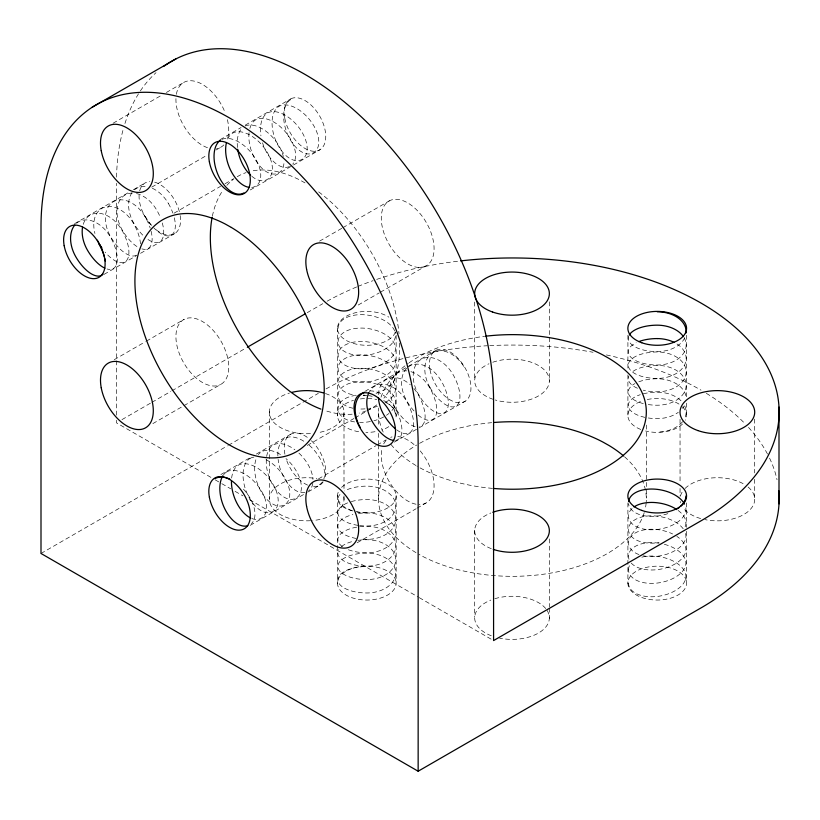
<?xml version="1.0" encoding="UTF-8"?>
<svg xmlns="http://www.w3.org/2000/svg" width="820" height="820" viewBox="0 0 820 820"><rect width="100%" height="100%" fill="white"/><g stroke="black" fill="none" stroke-linecap="round" stroke-linejoin="round"><path stroke-width="0.61" stroke-dasharray="4.1 3.07" d="M116.43 420.26L116.43 422.823L214.051 479.177M116.43 415.135L116.43 183.29M113.129 123.215L161.94 95.038M166.378 92.475L184.131 82.225M74.61 223.665L129.15 192.177M133.404 189.717L145.601 182.675M219.996 139.718L241.08 127.551M245.323 125.101L290.803 98.841M151.761 187.114L207.224 155.093M216.101 149.968L220.539 147.405M174.024 213.21L220.611 186.314M225.049 183.752L233.925 178.627M104.119 274.341L136.284 255.768M140.538 253.318L174.926 233.464M250.243 189.973L292.586 165.527M293.509 164.994L320.128 149.629M319.585 241.131L341.776 228.319M342.883 227.683L389.479 200.787M114.246 359.693L145.304 341.766M146.411 341.12L184.131 319.349M121.975 419.614L150.818 402.968M151.925 402.323L170.785 391.437M171.892 390.802L246.215 347.885M307.223 312.666L322.762 303.697M152.868 423.591L220.539 384.529A37.341 21.556 60 0 0 209.787 326.995A37.341 21.556 60 0 0 176.669 344.287A37.341 21.556 60 0 0 220.539 384.529M358.217 305.03L379.291 292.863M380.398 292.217L425.887 265.967A37.341 21.556 60 0 0 415.135 208.434A37.341 21.556 60 0 0 382.017 225.725A37.341 21.556 60 0 0 425.887 265.967M41 553.469L227.355 445.875M228.472 445.239L318.324 393.364M220.918 474.524L251.063 457.119M256.424 454.034L290.813 434.18M365.013 391.324L436.014 350.335M307.315 445.414L353.902 418.518M355.009 417.872L366.099 411.466M367.216 410.83L372.762 407.632M318.478 478.89L376.165 445.588M377.272 444.952L386.148 439.827M250.243 525.312L307.008 492.543M308.115 491.897L320.128 484.958M394.338 442.113L465.329 401.123M357.11 542.789L415.904 508.851M417.011 508.205L425.887 503.08M305.009 182.901L300.878 180.574A133.875 77.295 60 0 0 250.838 171.247M215.158 479.823L220.703 483.021M221.81 483.667L230.686 488.781M235.125 491.344L242.884 495.833M249.546 499.677L418.149 597.021M419.266 597.657L493.578 640.574M754.697 419.112L754.697 472.904M754.697 479.31L754.697 499.81M686.545 335.277L686.545 398.264M686.545 403.163L686.545 415.976M686.545 502.947L686.545 527.28M686.545 531.339L686.545 583.645A29.335 16.933 0 0 1 641.763 597.503A29.335 16.933 0 0 1 643.362 568.188A29.335 16.933 0 0 1 686.545 583.645M680.046 419.338L680.046 483.38M680.046 488.505L680.046 496.192M646.314 425.078L646.314 498.088M627.905 335.277L627.905 370.086M627.905 374.986L627.905 415.976M627.905 502.947L627.905 583.645M549.349 301.832L549.349 381.249M549.349 538.945L549.349 606.841M549.349 608.122L549.349 618.362M474.698 302.057L474.698 380.193M474.698 530.202L474.698 617.306M396.142 335.277L396.142 415.976M396.142 495.475L396.142 583.645A29.335 16.933 0 0 1 351.36 597.503A29.335 16.933 0 0 1 352.959 568.188A29.335 16.933 0 0 1 396.142 583.645M378.573 412.88L378.573 426.964M378.573 433.37L378.573 443.62M378.573 444.901L378.573 499.974M344 412.706L344 490.842M344 495.967L344 499.81M337.491 327.815L337.491 415.976M337.491 495.475L337.491 583.645M269.349 411.65L269.349 498.744M646.15 502.947A133.875 77.295 0 0 1 645.463 507.785M644.243 512.592A133.875 77.295 0 0 1 553.367 572.626A133.875 77.295 0 0 1 418.938 554.351M415.976 552.629A133.875 77.295 0 0 1 416.632 445.055M419.614 443.343A133.875 77.295 0 0 1 491.662 422.679M624.594 456.822A133.875 77.295 0 0 1 646.242 501.727M326.032 388.926A266.684 153.975 0 0 1 487.346 345.743M489.735 345.62A266.684 153.975 0 0 1 593.014 352.262M606.41 354.937A266.684 153.975 0 0 1 701.018 390.156M706.327 393.313A266.684 153.975 0 0 1 745.329 424.012M748.527 427.415A266.684 153.975 0 0 1 767.479 454.024M769.56 458.144A266.684 153.975 0 0 1 777.032 479.741M748.106 487.039A37.341 21.556 0 0 1 747.03 512.377A37.341 21.556 0 0 1 704.964 519.613M700.649 518.547A37.341 21.556 0 0 1 683.203 507.98M680.538 502.793A37.341 21.556 0 0 1 680.221 501.45M680.457 496.049A37.341 21.556 0 0 1 683.009 490.852M685.1 488.433A37.341 21.556 0 0 1 745.206 484.907M492.789 362.245A37.341 21.556 0 0 1 549.328 379.896A37.341 21.556 0 0 1 495.3 399.996M493.24 399.35A37.341 21.556 0 0 1 488.935 363.783M343.816 497.104A37.341 21.556 0 0 1 312.768 520.546M310.442 520.72A37.341 21.556 0 0 1 269.472 497.402A37.341 21.556 0 0 1 316.838 478.542M547.063 610.398A37.341 21.556 0 0 1 538.607 632.968A37.341 21.556 0 0 1 499.616 638.165M491.252 635.746A37.341 21.556 0 0 1 490.821 600.086M494.839 598.692A37.341 21.556 0 0 1 546.181 609.137M327.129 301.207A266.684 153.975 0 0 1 356.823 286.897M357.961 286.426A266.684 153.975 0 0 1 373.1 280.655M376.687 279.405A266.684 153.975 0 0 1 459.313 261.047M492.523 488.371A133.875 77.295 0 0 1 416.96 466.108M415.976 465.534A133.875 77.295 0 0 1 389.9 443.056M383.186 432.068A133.875 77.295 0 0 1 378.737 408.022M381.023 397.187A133.875 77.295 0 0 1 408.257 363.393M409.139 362.768A133.875 77.295 0 0 1 484.579 336.333M325.458 393.549A37.341 21.556 0 0 1 343.744 414.735A37.341 21.556 0 0 1 317.33 432.837M310.442 433.626A37.341 21.556 0 0 1 270.887 418.333A37.341 21.556 0 0 1 289.491 393.036M491.252 548.652A37.341 21.556 0 0 1 490.821 512.992M395.445 332.038A29.335 16.933 0 0 1 354.609 343.744A29.335 16.933 0 0 1 343.262 318.242A29.335 16.933 0 0 1 388.823 317.145M341.571 487.387A29.335 16.933 0 0 1 380.131 480.92A29.335 16.933 0 0 1 393.743 502.732A29.335 16.933 0 0 1 356.874 511.946M351.882 510.593A29.335 16.933 0 0 1 338.65 491.282M116.512 177.12A266.684 153.975 60 0 1 123.594 127.992M124.947 123.523A266.684 153.975 60 0 1 138.508 93.808M140.394 90.897A266.684 153.975 60 0 1 156.005 72.683M223.798 144.955A37.341 21.556 60 0 1 216.634 148.697M207.46 147.682A37.341 21.556 60 0 1 176.115 96.073M176.361 94.32A37.341 21.556 60 0 1 198.02 82.256A37.341 21.556 60 0 1 225.377 113.252M227.386 119.658A37.341 21.556 60 0 1 226.945 140.056M420.24 450.928A37.341 21.556 60 0 1 434.077 486.475A37.341 21.556 60 0 1 419.092 504.577M416.017 504.228A37.341 21.556 60 0 1 389.746 482.498A37.341 21.556 60 0 1 382.069 448.325M383.719 443.866A37.341 21.556 60 0 1 386.22 440.35M390.709 437.347A37.341 21.556 60 0 1 392.021 436.906M397.792 436.517A37.341 21.556 60 0 1 415.668 446.049M366.232 410.881A133.875 77.295 60 0 1 359.17 413.085M352.139 414.182A133.875 77.295 60 0 1 324.464 410.379M212.38 216.152A133.875 77.295 60 0 1 222.937 190.301M226.894 185.32A133.875 77.295 60 0 1 233.239 179.447M237.257 176.71A133.875 77.295 60 0 1 246.072 172.6M318.672 191.89A133.875 77.295 60 0 1 399.022 333.699M399.617 343.17A133.875 77.295 60 0 1 383.944 398.079M376.78 404.885A133.875 77.295 60 0 1 368.477 409.918M180.174 215.609A29.335 16.933 60 0 1 154.642 228.554M150.972 224.905A29.335 16.933 60 0 1 139.226 193.448M139.708 190.773A29.335 16.933 60 0 1 149.814 181.579M154.642 182.153A29.335 16.933 60 0 1 179.529 212.318M323.183 481.873A29.335 16.933 60 0 1 311.415 486.321M307.613 485.102A29.335 16.933 60 0 1 286.241 459.2M284.919 454.188A29.335 16.933 60 0 1 307.613 437.572M311.415 440.76A29.335 16.933 60 0 1 324.74 478.624M682.476 406.822A29.335 16.933 0 0 1 685.397 420.168M682.476 424.063A29.335 16.933 0 0 1 645.576 430.992M640.738 429.454A29.335 16.933 0 0 1 642.296 400.867M647.287 399.514A29.335 16.933 0 0 1 680.405 405.059M386.22 402.743A29.335 16.933 0 0 1 395.445 419.143M388.823 426.646A29.335 16.933 0 0 1 381.751 430.018M374.996 431.709A29.335 16.933 0 0 1 365.894 432.376M358.627 431.709A29.335 16.933 0 0 1 337.614 417.042A29.335 16.933 0 0 1 353.502 400.355M360.421 398.92A29.335 16.933 0 0 1 365.894 398.52M367.739 398.52A29.335 16.933 0 0 1 376.749 399.514M132.399 193.11A28.997 19.926 60 0 0 122.241 230.02A28.997 13.233 60 0 0 138.652 247.558M136.53 193.582A28.997 19.926 60 0 1 156.743 210.104A28.997 13.233 60 0 1 160.648 218.161M83.23 224.352A28.997 19.926 60 0 1 100.296 213.415A28.997 19.926 60 0 1 121.934 230.195A28.997 13.233 60 0 1 126.833 260.186A28.997 13.233 60 0 1 105.155 252.17M76.557 223.255A28.997 19.926 60 0 1 110.331 236.898A28.997 13.233 60 0 1 107.082 268.991M132.01 192.618A28.997 19.926 60 0 0 133.845 223.317A28.997 13.233 60 0 0 143.367 235.709M134.583 189.758A28.997 19.926 60 0 1 146.739 186.622M152.366 188.292A28.997 19.926 60 0 1 168.346 203.401M136.55 255.163A28.997 13.233 60 0 1 110.628 236.724A28.997 19.926 60 0 1 113.426 201.71A28.997 19.926 60 0 1 145.14 216.798A28.997 13.233 60 0 1 150.203 228.083M140.466 243.837A28.997 13.233 60 0 0 133.547 223.491A28.997 19.926 60 0 0 105.298 206.988A28.997 19.926 60 0 0 94.935 233.505M174.311 217.843A28.997 13.233 60 0 1 153.822 227.857M151.567 225.377A28.997 13.233 60 0 1 145.437 216.623M168.356 203.391A28.997 13.233 60 0 1 172.866 213.077M151.105 231.24A28.997 13.233 60 0 1 141.891 248.89M162.288 222.978A28.997 13.233 60 0 1 146.841 238.671M221.974 139.359A28.997 16.574 50.1 0 1 253.277 155.4A28.997 16.574 50.1 0 1 255.532 186.212A28.997 16.574 69.9 0 1 251.576 187.442M249.044 132.645A28.997 16.574 69.9 0 0 258.044 163.785A28.997 16.574 69.9 0 0 278.749 172.815A28.997 16.574 50.1 0 0 283.986 162.165M249.874 128.35A28.997 16.574 69.9 0 1 255.83 119.74A28.997 16.574 50.1 0 1 285.872 132.43A28.997 16.574 50.1 0 1 292.74 164.133M290.649 99.64A28.997 16.574 69.9 0 0 287.635 134.531A28.997 16.574 69.9 0 0 313.558 152.715A28.997 16.574 50.1 0 0 310.76 121.175A28.997 16.574 50.1 0 0 279.046 106.333A28.997 16.574 69.9 0 0 276.032 141.224A28.997 16.574 69.9 0 0 301.955 159.408A28.997 16.574 50.1 0 0 299.156 127.879A28.997 16.574 50.1 0 0 267.443 113.037A28.997 16.574 69.9 0 0 260.934 135.833M251.853 176.32A28.997 16.574 69.9 0 0 267.146 179.508A28.997 16.574 50.1 0 0 264.347 147.969A28.997 16.574 50.1 0 0 232.634 133.137A28.997 16.574 69.9 0 0 227.089 140.456M237.492 147.508A28.997 16.574 69.9 0 1 241.726 128.484M289.419 166.583A28.997 16.574 69.9 0 1 262.543 142.803M245.18 125.962A28.997 16.574 50.1 0 1 267.248 132.215A28.997 16.574 50.1 0 1 283.32 156.497M396.634 429.782A28.997 13.233 60 0 0 412.747 428.696A28.997 13.233 60 0 0 406.546 401.205A28.997 19.926 60 0 0 369.492 391.55M395.537 440.371A28.997 13.233 60 0 0 394.943 407.909A28.997 19.926 60 0 0 366.704 391.396M430.049 387.645A28.997 13.233 60 0 0 455.971 406.074A28.997 13.233 60 0 0 452.958 374.412A28.997 19.926 60 0 0 421.234 359.324A28.997 19.926 60 0 0 418.446 394.338A28.997 13.233 60 0 0 444.368 412.778A28.997 13.233 60 0 0 441.355 381.115A28.997 19.926 60 0 0 408.575 366.704M406.761 370.876A28.997 19.926 60 0 0 395.24 407.735A28.997 13.233 60 0 0 415.914 426.851M410.933 371.665A28.997 19.926 60 0 1 429.741 387.819A28.997 13.233 60 0 1 435.584 416.222A28.997 13.233 60 0 1 417.523 414.489M430.059 387.634A28.997 19.926 60 0 1 432.847 352.62A28.997 19.926 60 0 1 464.561 367.719M378.42 394.594A28.997 19.926 60 0 1 410.338 384.816M413.997 388.608A28.997 19.926 60 0 1 418.138 394.512A28.997 13.233 60 0 1 419.604 426.81M406.658 368.334A28.997 19.926 60 0 0 406.843 401.041A28.997 13.233 60 0 0 414.09 411.066M391.96 410.502A28.997 16.574 -9.9 0 0 395.527 402.046A28.997 16.574 9.9 0 0 366.817 381.997A28.997 16.574 -9.9 0 1 338.106 368.539A28.997 16.574 9.9 0 1 366.817 355.193A28.997 16.574 9.9 0 1 395.527 375.242A28.997 16.574 -9.9 0 1 375.693 393.446M388.926 413.454A28.997 16.574 -9.9 0 1 386.466 415.268M383.688 416.929A28.997 16.574 -9.9 0 1 373.961 420.742M370.414 421.541A28.997 16.574 -9.9 0 1 359.672 422.402M354.588 421.931A28.997 16.574 -9.9 0 1 338.106 408.739A28.997 16.574 9.9 0 1 354.588 395.558M385.113 402.722A28.997 16.574 -9.9 0 0 395.527 388.649A28.997 16.574 9.9 0 0 366.817 368.59A28.997 16.574 9.9 0 0 338.106 381.946A28.997 16.574 -9.9 0 0 356.249 395.353M377.384 406.289A28.997 16.574 -9.9 0 1 368.621 408.452M365.013 408.872A28.997 16.574 -9.9 0 1 357.94 408.913M352.989 408.237A28.997 16.574 -9.9 0 1 338.106 395.342A28.997 16.574 9.9 0 1 366.817 381.997A28.997 16.574 -9.9 0 0 395.527 361.845A28.997 16.574 9.9 0 0 366.817 341.796A28.997 16.574 9.9 0 0 338.106 355.152A28.997 16.574 -9.9 0 0 366.817 368.498A28.997 16.574 -9.9 0 0 395.527 348.449A28.997 16.574 9.9 0 0 366.817 328.4A28.997 16.574 9.9 0 0 338.106 341.755A28.997 16.574 -9.9 0 0 366.817 355.101A28.997 16.574 -9.9 0 0 395.527 335.052A28.997 16.574 9.9 0 0 395.004 331.854M338.106 328.348A28.997 16.574 9.9 0 1 363.229 314.706A28.997 16.574 9.9 0 1 394.615 330.788M363.219 395.107A28.997 16.574 9.9 0 1 365.013 395.219M368.621 395.64A28.997 16.574 9.9 0 1 372.198 396.316M383.688 400.56A28.997 16.574 9.9 0 1 395.527 415.443M366.817 395.291A28.997 16.574 -9.9 0 1 363.219 395.588M359.631 525.569A28.997 13.233 0 0 0 366.817 525.989A28.997 19.916 0 0 0 395.742 506.063A28.997 19.916 0 0 0 366.817 486.137A28.997 13.233 0 0 0 344.543 490.934M357.889 525.343A28.997 13.233 0 0 1 338.404 515.237A28.997 13.233 0 0 1 348.387 502.568M351.329 501.594A28.997 13.233 0 0 1 366.817 499.534A28.997 19.916 0 0 1 395.742 519.46A28.997 19.916 0 0 1 366.817 539.386A28.997 13.233 0 0 1 359.631 538.966M348.387 549.749A28.997 13.233 0 0 0 366.817 552.793A28.997 19.916 0 0 0 395.742 532.856A28.997 19.916 0 0 0 366.817 512.941A28.997 13.233 0 0 0 357.889 513.587M342.401 546.653A28.997 13.233 0 0 1 357.889 526.983M359.631 526.747A28.997 13.233 0 0 1 366.817 526.327A28.997 19.916 0 0 1 395.742 546.264A28.997 19.916 0 0 1 366.817 566.179A28.997 13.233 0 0 1 338.803 549.666M366.817 512.592A28.997 13.233 0 0 1 356.177 511.659M352.897 510.952A28.997 13.233 0 0 1 341.479 492.984M341.479 546.591A28.997 13.233 0 0 1 352.897 541.374M357.889 540.38A28.997 13.233 0 0 1 366.817 539.734A28.997 19.916 0 0 1 395.742 559.66A28.997 19.916 0 0 1 366.817 579.586A28.997 13.233 0 0 1 337.891 566.364A28.997 13.233 0 0 1 366.817 553.131A28.997 19.916 0 0 1 395.742 573.057A28.997 19.916 0 0 1 366.817 592.983A28.997 13.233 0 0 1 337.891 579.76A28.997 13.233 0 0 1 366.817 566.528M356.177 538.453A28.997 13.233 0 0 1 337.942 526.993A28.997 13.233 0 0 1 352.897 514.57M632.076 508.492A28.997 16.574 9.9 0 0 628.52 516.118A28.997 16.574 -9.9 0 0 657.23 529.464A28.997 16.574 -9.9 0 0 685.93 509.415A28.997 16.574 9.9 0 0 685.018 505.151M678.15 510.47A28.997 16.574 9.9 0 1 685.93 522.811M659.024 543.199A28.997 16.574 9.9 0 0 628.52 556.319A28.997 16.574 -9.9 0 0 629.432 560.347M664.364 544.316A28.997 16.574 9.9 0 1 685.93 563.002A28.997 16.574 -9.9 0 1 657.23 583.061A28.997 16.574 -9.9 0 1 628.52 569.705M628.52 569.716A28.997 16.574 9.9 0 1 629.934 564.724M641.845 557.169A28.997 16.574 9.9 0 1 671.026 560.029A28.997 16.574 9.9 0 1 685.93 576.409A28.997 16.574 -9.9 0 1 657.23 596.458A28.997 16.574 -9.9 0 1 628.52 583.102M643.393 555.806A28.997 16.574 -9.9 0 0 685.93 536.218A28.997 16.574 9.9 0 0 685.018 531.954M638.934 554.556A28.997 16.574 -9.9 0 1 628.52 542.901A28.997 16.574 9.9 0 1 643.423 530.017A28.997 16.574 9.9 0 1 672.605 533.953M631.267 563.094A28.997 16.574 -9.9 0 0 663.472 568.537A28.997 16.574 -9.9 0 0 685.93 549.615A28.997 16.574 9.9 0 0 676.869 536.382M667.798 513.658A28.997 16.574 -9.9 0 1 628.581 503.746M683.193 528.787A28.997 16.574 9.9 0 0 650.977 515.831A28.997 16.574 9.9 0 0 628.52 529.515A28.997 16.574 -9.9 0 0 659.024 542.614M685.93 522.811A28.997 16.574 -9.9 0 1 683.9 529.197M266.315 459.487A28.997 16.574 69.9 0 0 275.961 489.735A28.997 16.574 69.9 0 0 296.153 498.099A28.997 16.574 50.1 0 0 285.985 458.605M266.654 456.443A28.997 16.574 69.9 0 1 273.234 445.024A28.997 16.574 50.1 0 1 294.851 449.729M298.921 453.101A28.997 16.574 50.1 0 1 312.963 479.403M312.799 483.308A28.997 16.574 50.1 0 1 308.617 490.831M304.845 492.482A28.997 16.574 69.9 0 1 278.113 459.395M277.867 456.022A28.997 16.574 69.9 0 1 284.837 438.331A28.997 16.574 50.1 0 1 305.06 442.041M266.018 459.661A28.997 16.574 50.1 0 1 287.4 483.134A28.997 16.574 50.1 0 1 284.54 504.802A28.997 16.574 69.9 0 1 261.467 492.184A28.997 16.574 69.9 0 1 256.578 457.816M250.038 458.421A28.997 16.574 50.1 0 1 254.179 457.088M322.404 481.893A28.997 16.574 50.1 0 1 319.349 484.702M309.191 445.209A28.997 16.574 50.1 0 1 323.859 478.931M251.812 518.527A28.997 16.574 69.9 0 0 261.344 518.199A28.997 16.574 50.1 0 0 258.546 486.66A28.997 16.574 50.1 0 0 226.832 471.818M231.64 478.039A28.997 16.574 69.9 0 1 238.425 465.124A28.997 16.574 50.1 0 1 270.149 479.956A28.997 16.574 50.1 0 1 272.937 511.506A28.997 16.574 69.9 0 1 247.025 493.312A28.997 16.574 69.9 0 1 250.028 458.421M243.448 489.161A28.997 16.574 50.1 0 1 251.402 523.662M280.45 454.526A28.997 16.574 50.1 0 0 261.641 451.717A28.997 16.574 69.9 0 0 258.402 454.649M223.593 474.749A28.997 16.574 69.9 0 1 226.822 471.828M648.292 404.567A28.997 13.233 0 0 0 657.23 405.223A28.997 19.916 0 0 0 686.155 385.297A28.997 19.916 0 0 0 657.23 365.371A28.997 13.233 0 0 0 631.062 372.957M643.3 403.583A28.997 13.233 0 0 1 634.947 383.565M638.8 381.802A28.997 13.233 0 0 1 657.23 378.768A28.997 19.916 0 0 1 686.094 397.444M648.292 417.974A28.997 13.233 0 0 0 657.23 418.62A28.997 19.916 0 0 0 678.294 412.327M644.92 417.359A28.997 13.233 0 0 1 640.236 394.697M643.3 393.805A28.997 13.233 0 0 1 657.23 392.165A28.997 19.916 0 0 1 681.635 401.421M684.116 337.758A28.997 19.916 0 0 1 657.23 365.013A28.997 13.233 0 0 1 630.672 357.038A28.997 13.233 0 0 1 636.156 342.739M684.731 405.941A28.997 19.916 0 0 1 684.116 419.43M682.568 421.695A28.997 19.916 0 0 1 657.23 432.017M684.116 406.033A28.997 19.916 0 0 1 682.568 408.288M677.012 343.98A28.997 19.916 0 0 1 684.126 365.812A28.997 19.916 0 0 1 657.23 378.42M684.731 337.85A28.997 19.916 0 0 1 657.23 351.616A28.997 13.233 0 0 1 628.807 335.913M657.23 378.43A28.997 13.233 0 0 1 628.294 365.197A28.997 13.233 0 0 1 657.23 351.964A28.997 19.916 0 0 1 686.155 371.89A28.997 19.916 0 0 1 657.23 391.816A28.997 13.233 0 0 1 643.3 390.187M637.437 388.239A28.997 13.233 0 0 1 628.807 376.113M284.806 118.305A29.335 16.933 60 0 0 319.205 150.152A29.335 16.933 60 0 0 311.005 105.032A29.335 16.933 60 0 0 284.806 118.305M430.018 369.81A29.335 16.933 60 0 0 464.407 401.656A29.335 16.933 60 0 0 456.207 356.526A29.335 16.933 60 0 0 430.018 369.81"/><path stroke-width="1.23" d="M92.106 107.287L175.921 58.907M247.322 347.249L305.009 313.947M418.149 771.22L418.149 444.594A266.684 153.975 60 0 0 229.569 117.967A266.684 153.975 60 0 0 41 226.843L41 553.469L418.149 771.22L701.018 607.907A266.684 153.975 0 0 0 778.733 490.575M779 407.099L779 503.869M494.04 422.474A133.875 77.295 0 0 1 602.884 442.052L608.911 445.434A133.875 77.295 0 0 1 623.672 456.012M460.573 260.903A266.684 153.975 0 0 1 747.676 339.398A266.684 153.975 0 0 1 701.018 520.813L493.578 640.574L493.578 401.041A266.684 153.975 60 0 0 371.665 126.956A266.684 153.975 60 0 0 163.549 66.502M493.712 488.464A133.875 77.295 0 0 0 631.656 447.105A133.875 77.295 0 0 0 608.911 358.34L602.884 354.947A133.875 77.295 0 0 0 485.747 336.19M291.602 392.452A37.341 21.556 0 0 1 323.387 392.903M492.789 512.254A37.341 21.556 0 0 1 540.37 516.713A37.341 21.556 0 0 1 540.708 544.531A37.341 21.556 0 0 1 493.24 549.369M320.958 409.129A133.875 77.295 60 0 1 212.134 217.361M82.543 227.212A28.997 19.926 60 0 0 87.422 250.12A28.997 13.233 60 0 0 104.939 268.202M74.774 225.07A28.997 19.926 60 0 0 75.819 256.824A28.997 13.233 60 0 0 103.053 274.228M101.936 247.999A28.997 13.233 60 0 1 99.025 243.427A28.997 19.926 60 0 1 97.355 240.198M98.728 243.591A28.997 13.233 60 0 1 104.273 256.475M104.683 258.034A28.997 13.233 60 0 1 105.308 261.067M243.929 192.905A28.997 16.574 69.9 0 1 218.376 175.552A28.997 16.574 69.9 0 1 220.139 140.415M249.413 187.401A28.997 16.574 69.9 0 1 231.158 171.277A28.997 16.574 69.9 0 1 226.32 143.121M250.725 175.326A28.997 16.574 69.9 0 1 237.718 149.23M368.856 392.759A28.997 19.926 60 0 0 372.034 421.131A28.997 13.233 60 0 0 393.692 440.391M395.476 428.88A28.997 13.233 60 0 1 383.627 414.438A28.997 19.926 60 0 1 378.44 397.813M360.431 427.835A28.997 19.926 60 0 1 364.326 392.247M634.014 506.944A28.997 16.574 9.9 0 1 676.869 509.589M628.581 501.676A28.997 16.574 9.9 0 1 653.643 489.079A28.997 16.574 9.9 0 1 684.515 504.085M685.93 496.018A28.997 16.574 -9.9 0 1 680.436 506.463M679.339 507.426A28.997 16.574 -9.9 0 1 678.15 508.349M250.653 518.025A28.997 16.574 69.9 0 1 231.445 481.176M247.835 525.722A28.997 16.574 69.9 0 1 224.957 509.169A28.997 16.574 69.9 0 1 222.917 475.713M215.219 478.521A28.997 16.574 50.1 0 1 229.795 479.095M638.8 341.602A28.997 13.233 0 0 1 657.23 338.568M629.207 335.103A28.997 13.233 0 0 1 657.23 325.171A28.997 19.916 0 0 1 683.388 336.61M657.23 311.774A28.997 19.916 0 0 1 686.094 332.951M657.23 338.578A28.997 19.916 0 0 1 674.214 342.391M231.394 227.478L225.438 224.126A133.875 77.295 60 0 0 148.686 345.804A133.875 77.295 60 0 0 311.641 437.583A133.875 77.295 60 0 0 231.394 227.478M697.912 430.572A37.341 21.556 0 0 0 754.697 412.706A37.341 21.556 0 0 0 699.501 393.251A37.341 21.556 0 0 0 697.912 430.572M492.564 312.02A37.341 21.556 0 0 0 549.349 294.144A37.341 21.556 0 0 0 494.152 274.69A37.341 21.556 0 0 0 492.564 312.02M641.763 510.409A29.335 16.933 0 0 0 686.545 496.541A29.335 16.933 0 0 0 643.362 481.084A29.335 16.933 0 0 0 641.763 510.409M641.763 342.739A29.335 16.933 0 0 0 686.545 328.881A29.335 16.933 0 0 0 643.362 313.414A29.335 16.933 0 0 0 641.763 342.739M306.588 269.278A37.341 21.556 60 0 0 350.447 309.509A37.341 21.556 60 0 0 339.705 251.986A37.341 21.556 60 0 0 306.588 269.278M101.239 150.716A37.341 21.556 60 0 0 145.109 190.957A37.341 21.556 60 0 0 134.357 133.424A37.341 21.556 60 0 0 101.239 150.716M101.239 387.839A37.341 21.556 60 0 0 145.109 428.071A37.341 21.556 60 0 0 134.357 370.548A37.341 21.556 60 0 0 101.239 387.839M306.588 506.391A37.341 21.556 60 0 0 350.458 546.632A37.341 21.556 60 0 0 339.705 489.099A37.341 21.556 60 0 0 306.588 506.391M209.377 497.197A29.335 16.933 60 0 0 243.776 529.043A29.335 16.933 60 0 0 235.565 483.913A29.335 16.933 60 0 0 209.377 497.197M354.588 413.362A29.335 16.933 60 0 0 388.977 445.209A29.335 16.933 60 0 0 380.777 400.078A29.335 16.933 60 0 0 354.588 413.362M209.377 161.858A29.335 16.933 60 0 0 243.776 193.704A29.335 16.933 60 0 0 235.565 148.584A29.335 16.933 60 0 0 209.377 161.858M64.175 245.692A29.335 16.933 60 0 0 98.574 277.539A29.335 16.933 60 0 0 90.364 232.419A29.335 16.933 60 0 0 64.175 245.692"/></g></svg>
